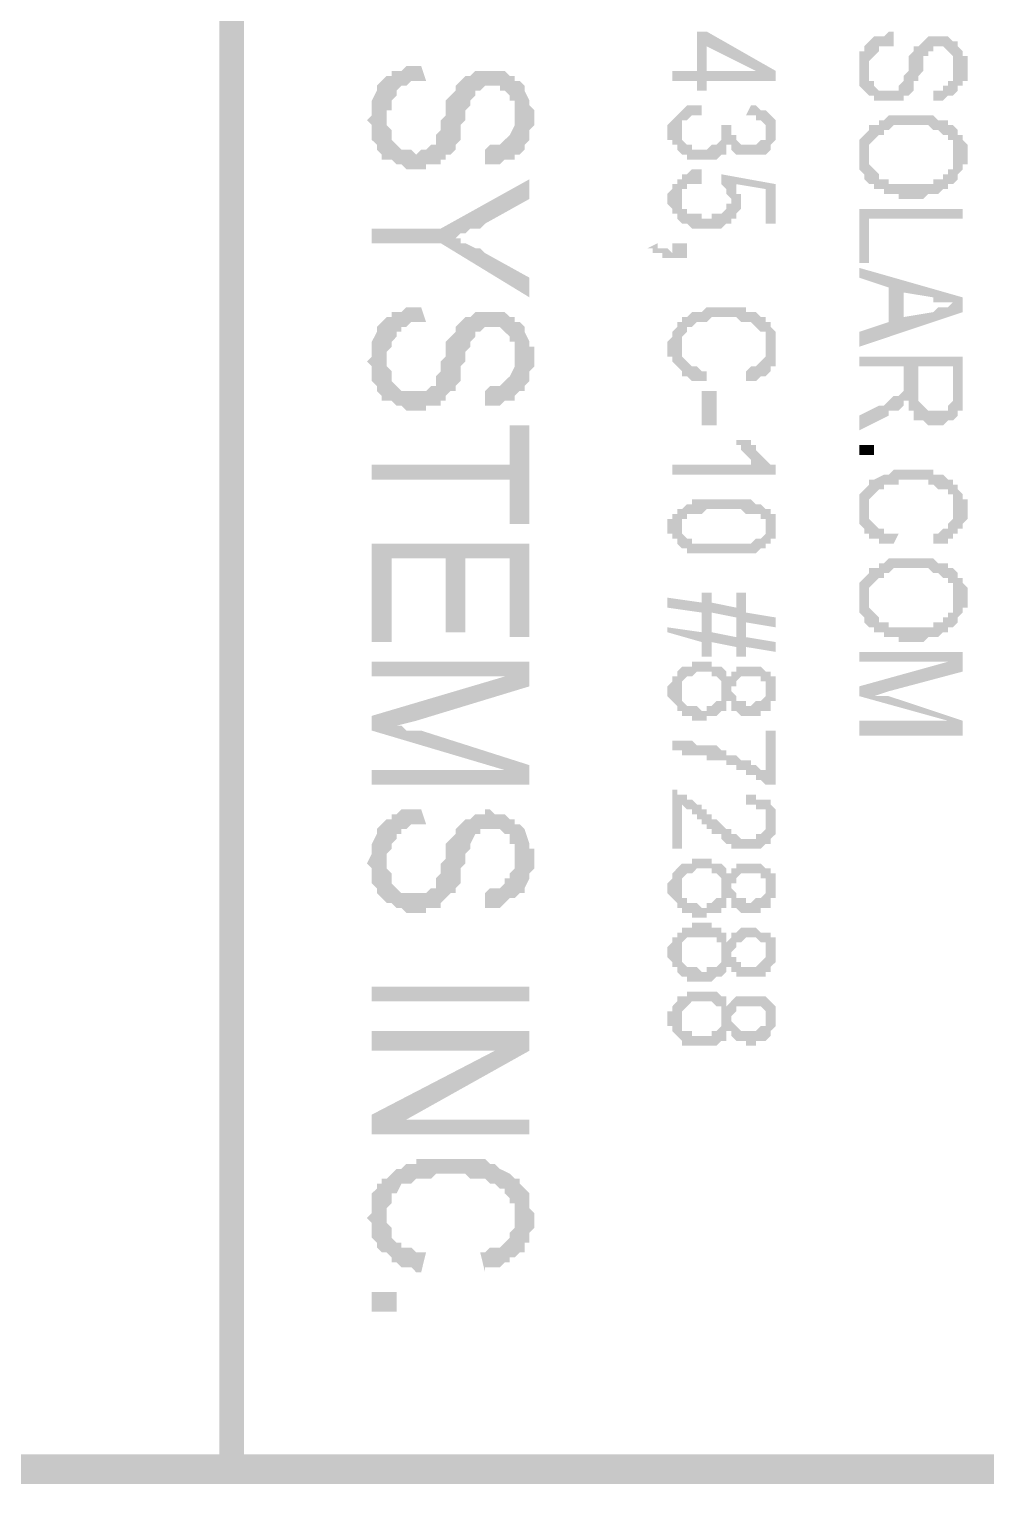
# Model space of a CAD drawing. Header units: inches. Extents: x -186 to 186, y -282 to 282.
# Drawn here: x 144.9 to 152.1, y -282.11 to -271.17 of the extents above; entities that cross this region are included whole.
import ezdxf

# ---------------------------------------------------------------- set-up
doc = ezdxf.new("R2010")
doc.units = ezdxf.units.IN
doc.header["$MEASUREMENT"] = 0
doc.layers.add('H', color=7, linetype='CONTINUOUS', lineweight=100)

msp = doc.modelspace()

# ---------------------------------------------------------------- hatches: boundary and pattern name
at = {"layer": 'H', "linetype": 'Continuous'}
for points in [[(146.519, -258), (146.333, -258), (146.519, -282)], [(146.333, -258), (146.519, -282), (146.333, -282)], [(150.519, -271.556), (150.519, -271.481), (150, -271.185), (149.926, -271.185), (149.926, -271.481), (149.741, -271.481), (149.741, -271.556), (149.926, -271.556), (149.926, -271.63), (150, -271.63), (150, -271.296), (150.37, -271.481)], [(151.407, -271.296), (151.407, -271.185), (151.37, -271.185), (151.333, -271.222), (151.296, -271.222), (151.259, -271.222), (151.222, -271.259), (151.222, -271.481), (151.222, -271.444), (151.222, -271.407), (151.259, -271.37), (151.296, -271.333), (151.296, -271.296), (151.333, -271.296), (151.37, -271.296)], [(150.519, -271.556), (150.37, -271.481), (150, -271.481), (150, -271.296), (150, -271.556)], [(151.963, -271.444), (151.963, -271.37), (151.926, -271.37), (151.926, -271.333), (151.889, -271.296), (151.889, -271.259), (151.852, -271.259), (151.815, -271.222), (151.778, -271.222), (151.667, -271.222), (151.63, -271.259), (151.593, -271.296), (151.556, -271.296), (151.556, -271.333), (151.519, -271.37), (151.519, -271.407), (151.519, -271.444), (151.519, -271.481), (151.481, -271.519), (151.481, -271.556), (151.444, -271.593), (151.444, -271.63), (151.407, -271.63), (151.37, -271.63), (151.333, -271.63), (151.296, -271.63), (151.259, -271.593), (151.259, -271.556), (151.222, -271.556), (151.222, -271.519), (151.222, -271.259), (151.185, -271.296), (151.185, -271.333), (151.148, -271.333), (151.148, -271.37), (151.148, -271.407), (151.148, -271.444), (151.148, -271.519), (151.148, -271.556), (151.148, -271.593), (151.185, -271.63), (151.222, -271.667), (151.259, -271.667), (151.259, -271.704), (151.296, -271.704), (151.333, -271.704), (151.407, -271.704), (151.444, -271.704), (151.481, -271.704), (151.481, -271.667), (151.519, -271.667), (151.556, -271.63), (151.556, -271.593), (151.556, -271.556), (151.593, -271.556), (151.593, -271.519), (151.63, -271.481), (151.63, -271.444), (151.63, -271.407), (151.63, -271.37), (151.667, -271.37), (151.667, -271.333), (151.704, -271.333), (151.704, -271.296), (151.778, -271.296), (151.815, -271.333), (151.852, -271.37), (151.852, -271.444), (151.852, -271.667), (151.889, -271.63), (151.889, -271.593), (151.926, -271.593), (151.926, -271.556), (151.963, -271.556), (151.963, -271.481)], [(148.704, -271.815), (148.704, -271.778), (148.667, -271.741), (148.667, -271.704), (148.63, -271.63), (148.63, -271.593), (148.593, -271.556), (148.556, -271.556), (148.556, -271.519), (148.519, -271.519), (148.481, -271.481), (148.407, -271.481), (148.37, -271.481), (148.333, -271.481), (148.296, -271.481), (148.259, -271.481), (148.222, -271.519), (148.185, -271.519), (148.148, -271.556), (148.111, -271.593), (148.111, -271.63), (148.074, -271.667), (148.037, -271.704), (148.037, -271.741), (148.037, -271.778), (148.037, -271.815), (148, -271.852), (148, -271.926), (147.963, -271.963), (147.963, -272.037), (147.926, -272.037), (147.889, -272.074), (147.852, -272.074), (147.815, -272.111), (147.778, -272.074), (147.741, -272.074), (147.704, -272.074), (147.667, -272.037), (147.63, -272), (147.63, -271.963), (147.63, -271.926), (147.593, -271.889), (147.593, -271.852), (147.593, -271.519), (147.556, -271.556), (147.519, -271.593), (147.519, -271.63), (147.481, -271.704), (147.481, -271.741), (147.481, -271.815), (147.444, -271.852), (147.481, -271.889), (147.481, -271.963), (147.481, -272), (147.519, -272.037), (147.519, -272.074), (147.556, -272.111), (147.556, -272.148), (147.593, -272.148), (147.63, -272.148), (147.667, -272.185), (147.704, -272.185), (147.741, -272.222), (147.889, -272.222), (147.889, -272.185), (147.926, -272.185), (147.963, -272.185), (148, -272.185), (148, -272.148), (148.037, -272.148), (148.037, -272.111), (148.074, -272.111), (148.111, -272.074), (148.111, -272.037), (148.148, -272), (148.148, -271.963), (148.148, -271.889), (148.185, -271.852), (148.185, -271.815), (148.185, -271.778), (148.222, -271.741), (148.222, -271.704), (148.259, -271.667), (148.259, -271.63), (148.296, -271.63), (148.333, -271.593), (148.444, -271.593), (148.444, -271.63), (148.481, -271.63), (148.519, -271.667), (148.519, -271.704), (148.556, -271.704), (148.556, -271.741), (148.556, -271.778), (148.556, -271.815), (148.556, -272.111), (148.593, -272.111), (148.63, -272.074), (148.63, -272.037), (148.667, -272), (148.667, -271.963), (148.667, -271.926), (148.704, -271.889), (148.704, -271.852)], [(147.889, -271.556), (147.852, -271.444), (147.778, -271.444), (147.741, -271.444), (147.704, -271.481), (147.667, -271.481), (147.63, -271.481), (147.63, -271.519), (147.593, -271.519), (147.593, -271.852), (147.593, -271.778), (147.63, -271.778), (147.63, -271.704), (147.667, -271.667), (147.667, -271.63), (147.704, -271.593), (147.741, -271.593), (147.778, -271.556), (147.815, -271.556), (147.852, -271.556)], [(151.852, -271.667), (151.852, -271.444), (151.852, -271.481), (151.852, -271.519), (151.852, -271.556), (151.815, -271.556), (151.815, -271.593), (151.778, -271.593), (151.778, -271.63), (151.704, -271.63), (151.704, -271.704), (151.778, -271.704), (151.815, -271.667)], [(149.963, -271.815), (149.963, -271.741), (149.889, -271.741), (149.852, -271.741), (149.815, -271.778), (149.815, -271.926), (149.815, -271.889), (149.815, -271.852), (149.852, -271.852), (149.889, -271.815), (149.926, -271.815)], [(150.444, -271.778), (150.407, -271.778), (150.37, -271.741), (150.333, -271.741), (150.296, -271.815), (150.333, -271.815), (150.37, -271.815), (150.37, -271.852), (150.407, -271.852), (150.444, -271.889), (150.444, -271.926)], [(148.556, -272.111), (148.556, -271.815), (148.556, -271.852), (148.556, -271.889), (148.519, -271.963), (148.481, -272), (148.444, -272.037), (148.407, -272.037), (148.37, -272.037), (148.333, -272.074), (148.333, -272.185), (148.37, -272.185), (148.407, -272.185), (148.444, -272.185), (148.481, -272.148), (148.519, -272.148), (148.556, -272.148)], [(150.148, -272.111), (150.111, -271.963), (150.111, -272), (150.074, -272.037), (150.037, -272.037), (150, -272.074), (149.889, -272.074), (149.889, -272.037), (149.852, -272.037), (149.815, -272), (149.815, -271.963), (149.815, -271.778), (149.778, -271.815), (149.741, -271.852), (149.704, -271.889), (149.704, -272), (149.741, -272), (149.741, -272.037), (149.778, -272.037), (149.778, -272.074), (149.815, -272.111), (149.852, -272.111), (149.852, -272.148), (149.889, -272.148), (149.926, -272.148), (149.963, -272.148), (150, -272.148), (150.037, -272.148), (150.074, -272.148), (150.111, -272.111)], [(150.519, -271.926), (150.519, -271.889), (150.519, -271.852), (150.481, -271.815), (150.444, -271.778), (150.444, -271.963), (150.444, -272), (150.407, -272), (150.37, -272.037), (150.296, -272.037), (150.259, -272.037), (150.222, -272), (150.222, -271.963), (150.185, -271.963), (150.185, -271.926), (150.185, -271.889), (150.185, -272.074), (150.222, -272.111), (150.259, -272.111), (150.296, -272.111), (150.37, -272.111), (150.407, -272.111), (150.444, -272.111), (150.481, -272.074), (150.481, -272.037), (150.519, -272), (150.519, -271.963)], [(151.963, -272.111), (151.963, -272.037), (151.926, -272), (151.926, -271.963), (151.889, -271.963), (151.889, -271.926), (151.852, -271.889), (151.815, -271.889), (151.815, -271.852), (151.778, -271.852), (151.741, -271.852), (151.704, -271.815), (151.667, -271.815), (151.593, -271.815), (151.556, -271.815), (151.519, -271.815), (151.481, -271.815), (151.407, -271.815), (151.37, -271.815), (151.333, -271.852), (151.296, -271.852), (151.296, -271.889), (151.259, -271.889), (151.222, -271.889), (151.222, -271.926), (151.185, -271.963), (151.148, -272), (151.148, -272.037), (151.148, -272.074), (151.148, -272.185), (151.148, -272.222), (151.185, -272.259), (151.185, -272.296), (151.222, -272.333), (151.222, -272.111), (151.222, -272.074), (151.222, -272.037), (151.259, -272), (151.296, -271.963), (151.333, -271.963), (151.333, -271.926), (151.37, -271.926), (151.407, -271.889), (151.444, -271.889), (151.63, -271.889), (151.667, -271.889), (151.704, -271.926), (151.741, -271.926), (151.778, -271.963), (151.815, -271.963), (151.815, -272), (151.852, -272), (151.852, -272.037), (151.852, -272.074), (151.852, -272.111), (151.852, -272.333), (151.889, -272.296), (151.889, -272.259), (151.926, -272.222), (151.926, -272.185), (151.963, -272.185), (151.963, -272.148)], [(150.185, -271.889), (150.111, -271.889), (150.111, -271.926), (150.111, -271.963), (150.148, -272.111), (150.148, -272.074), (150.148, -272.037), (150.185, -272.037), (150.185, -272.074)], [(151.852, -272.333), (151.852, -272.111), (151.852, -272.148), (151.852, -272.185), (151.852, -272.222), (151.815, -272.222), (151.815, -272.259), (151.778, -272.259), (151.778, -272.296), (151.741, -272.296), (151.704, -272.296), (151.704, -272.333), (151.667, -272.333), (151.444, -272.333), (151.407, -272.333), (151.37, -272.333), (151.37, -272.296), (151.333, -272.296), (151.296, -272.296), (151.296, -272.259), (151.259, -272.222), (151.222, -272.185), (151.222, -272.111), (151.222, -272.333), (151.259, -272.333), (151.259, -272.37), (151.296, -272.37), (151.333, -272.37), (151.333, -272.407), (151.37, -272.407), (151.444, -272.407), (151.444, -272.444), (151.63, -272.444), (151.667, -272.407), (151.704, -272.407), (151.741, -272.407), (151.778, -272.37), (151.815, -272.37), (151.815, -272.333)], [(148.667, -272.444), (148.667, -272.296), (148, -272.667), (148.111, -272.741), (148.148, -272.704), (148.185, -272.704), (148.222, -272.667), (148.259, -272.667), (148.296, -272.667), (148.333, -272.63)], [(150.185, -272.63), (150.185, -272.444), (150.185, -272.481), (150.148, -272.481), (150.148, -272.519), (150.111, -272.556), (150.074, -272.556), (150.037, -272.556), (150.037, -272.593), (149.963, -272.593), (149.963, -272.556), (149.889, -272.556), (149.852, -272.556), (149.852, -272.519), (149.815, -272.519), (149.815, -272.481), (149.815, -272.296), (149.778, -272.296), (149.778, -272.333), (149.741, -272.333), (149.741, -272.37), (149.704, -272.407), (149.704, -272.481), (149.741, -272.519), (149.741, -272.556), (149.778, -272.556), (149.778, -272.593), (149.815, -272.63), (149.852, -272.63), (149.889, -272.667), (149.926, -272.667), (150.037, -272.667), (150.074, -272.667), (150.111, -272.667), (150.148, -272.63)], [(149.963, -272.333), (149.963, -272.222), (149.889, -272.222), (149.852, -272.259), (149.815, -272.259), (149.815, -272.296), (149.815, -272.444), (149.815, -272.407), (149.815, -272.37), (149.852, -272.37), (149.852, -272.333), (149.889, -272.333), (149.926, -272.333)], [(150.519, -272.63), (150.519, -272.333), (150.111, -272.259), (150.111, -272.333), (150.148, -272.37), (150.148, -272.407), (150.185, -272.444), (150.185, -272.63), (150.185, -272.593), (150.222, -272.333), (150.444, -272.37), (150.444, -272.63)], [(150.259, -272.481), (150.259, -272.407), (150.222, -272.407), (150.222, -272.37), (150.222, -272.333), (150.185, -272.593), (150.222, -272.593), (150.222, -272.556), (150.259, -272.519)], [(151.926, -272.593), (151.926, -272.519), (151.148, -272.519), (151.148, -272.926), (151.222, -272.926), (151.222, -272.593)], [(148.667, -273.185), (148.667, -273.037), (148.333, -272.852), (148.296, -272.815), (148.259, -272.815), (148.185, -272.778), (148.148, -272.778), (148.148, -272.741), (148.111, -272.741), (148, -272.667), (147.481, -272.667), (147.481, -272.778), (148, -272.778)], [(149.852, -272.889), (149.852, -272.778), (149.741, -272.778), (149.741, -272.852), (149.704, -272.815), (149.667, -272.815), (149.63, -272.815), (149.63, -272.778), (149.556, -272.815), (149.593, -272.815), (149.593, -272.852), (149.63, -272.852), (149.667, -272.852), (149.667, -272.889), (149.741, -272.889)], [(151.926, -273.296), (151.926, -273.185), (151.148, -272.963), (151.148, -273.037), (151.37, -273.111), (151.37, -273.37), (151.481, -273.148), (151.704, -273.185), (151.704, -273.222), (151.741, -273.222), (151.778, -273.222), (151.815, -273.222), (151.852, -273.222)], [(151.926, -273.296), (151.852, -273.222), (151.815, -273.259), (151.778, -273.259), (151.741, -273.259), (151.704, -273.296), (151.481, -273.333), (151.481, -273.148), (151.37, -273.37), (151.148, -273.444), (151.148, -273.556)], [(147.889, -273.37), (147.852, -273.259), (147.778, -273.259), (147.741, -273.259), (147.704, -273.296), (147.667, -273.296), (147.63, -273.296), (147.63, -273.333), (147.593, -273.333), (147.593, -273.667), (147.593, -273.593), (147.63, -273.556), (147.63, -273.519), (147.667, -273.481), (147.667, -273.444), (147.704, -273.444), (147.704, -273.407), (147.741, -273.407), (147.778, -273.37), (147.815, -273.37), (147.852, -273.37)], [(150.444, -273.37), (150.444, -273.333), (150.407, -273.333), (150.37, -273.296), (150.333, -273.296), (150.296, -273.296), (150.296, -273.259), (150.222, -273.259), (150.185, -273.259), (150.074, -273.259), (150.037, -273.259), (150, -273.259), (149.963, -273.296), (149.926, -273.296), (149.889, -273.296), (149.852, -273.333), (149.815, -273.333), (149.815, -273.37), (149.778, -273.37), (149.778, -273.407), (149.741, -273.444), (149.741, -273.481), (149.704, -273.519), (149.704, -273.63), (149.741, -273.63), (149.741, -273.667), (149.778, -273.704), (149.815, -273.741), (149.815, -273.556), (149.815, -273.519), (149.815, -273.481), (149.852, -273.444), (149.852, -273.407), (149.889, -273.407), (149.926, -273.37), (149.963, -273.37), (150, -273.37), (150.037, -273.333), (150.222, -273.333), (150.259, -273.37), (150.296, -273.37), (150.333, -273.37), (150.37, -273.407), (150.407, -273.444), (150.444, -273.444), (150.444, -273.481), (150.444, -273.519), (150.444, -273.556)], [(148.704, -273.63), (148.704, -273.556), (148.667, -273.556), (148.667, -273.519), (148.63, -273.444), (148.63, -273.407), (148.593, -273.37), (148.556, -273.37), (148.556, -273.333), (148.519, -273.333), (148.481, -273.296), (148.407, -273.296), (148.37, -273.296), (148.333, -273.296), (148.296, -273.296), (148.259, -273.296), (148.222, -273.333), (148.185, -273.333), (148.148, -273.37), (148.111, -273.407), (148.111, -273.444), (148.074, -273.481), (148.037, -273.519), (148.037, -273.556), (148.037, -273.593), (148.037, -273.63), (148, -273.667), (148, -273.704), (148, -273.741), (147.963, -273.778), (147.963, -273.852), (147.926, -273.852), (147.889, -273.889), (147.852, -273.889), (147.815, -273.889), (147.778, -273.889), (147.741, -273.889), (147.704, -273.889), (147.667, -273.852), (147.63, -273.815), (147.63, -273.778), (147.63, -273.741), (147.593, -273.704), (147.593, -273.667), (147.593, -273.333), (147.556, -273.37), (147.519, -273.407), (147.519, -273.444), (147.481, -273.519), (147.481, -273.556), (147.481, -273.63), (147.444, -273.667), (147.481, -273.704), (147.481, -273.778), (147.481, -273.815), (147.519, -273.852), (147.519, -273.889), (147.556, -273.926), (147.556, -273.963), (147.593, -273.963), (147.63, -273.963), (147.667, -274), (147.704, -274), (147.741, -274.037), (147.889, -274.037), (147.889, -274), (147.926, -274), (147.963, -274), (148, -274), (148, -273.963), (148.037, -273.963), (148.037, -273.926), (148.074, -273.889), (148.111, -273.889), (148.111, -273.852), (148.148, -273.815), (148.148, -273.778), (148.148, -273.704), (148.185, -273.667), (148.185, -273.63), (148.185, -273.593), (148.222, -273.556), (148.222, -273.519), (148.259, -273.481), (148.259, -273.444), (148.296, -273.444), (148.333, -273.407), (148.444, -273.407), (148.481, -273.444), (148.519, -273.481), (148.519, -273.519), (148.556, -273.519), (148.556, -273.556), (148.556, -273.593), (148.556, -273.63), (148.556, -273.926), (148.593, -273.889), (148.63, -273.889), (148.63, -273.852), (148.667, -273.815), (148.667, -273.778), (148.667, -273.741), (148.704, -273.704), (148.704, -273.667)], [(150.519, -273.556), (150.519, -273.481), (150.519, -273.444), (150.481, -273.407), (150.481, -273.37), (150.444, -273.37), (150.444, -273.593), (150.444, -273.63), (150.407, -273.667), (150.37, -273.704), (150.333, -273.704), (150.296, -273.741), (150.296, -273.815), (150.333, -273.815), (150.37, -273.815), (150.407, -273.778), (150.444, -273.778), (150.481, -273.741), (150.481, -273.704), (150.519, -273.704), (150.519, -273.667), (150.519, -273.63), (150.519, -273.593)], [(150, -273.741), (149.963, -273.741), (149.926, -273.704), (149.889, -273.704), (149.852, -273.667), (149.815, -273.63), (149.815, -273.593), (149.815, -273.556), (149.815, -273.741), (149.815, -273.778), (149.852, -273.778), (149.889, -273.815), (149.926, -273.815), (149.963, -273.815), (150, -273.815)], [(148.556, -273.926), (148.556, -273.63), (148.556, -273.667), (148.556, -273.704), (148.519, -273.778), (148.481, -273.815), (148.444, -273.852), (148.407, -273.852), (148.37, -273.852), (148.333, -273.889), (148.333, -274), (148.37, -274), (148.407, -274), (148.444, -274), (148.481, -273.963), (148.519, -273.963), (148.556, -273.963)], [(151.926, -273.889), (151.926, -273.63), (151.148, -273.63), (151.148, -273.704), (151.481, -273.704), (151.481, -273.815), (151.519, -273.963), (151.519, -274), (151.519, -274.037), (151.556, -274.037), (151.556, -274.074), (151.556, -274.111), (151.593, -274.111), (151.593, -273.704), (151.852, -273.704), (151.852, -274.111), (151.889, -274.074), (151.889, -274.037), (151.926, -274.037), (151.926, -274), (151.926, -273.926)], [(151.852, -274.111), (151.852, -273.889), (151.852, -273.926), (151.852, -273.963), (151.815, -274), (151.815, -274.037), (151.778, -274.037), (151.741, -274.037), (151.704, -274.037), (151.667, -274.037), (151.63, -274), (151.593, -273.963), (151.593, -273.926), (151.593, -273.704), (151.593, -274.111), (151.63, -274.111), (151.667, -274.148), (151.778, -274.148), (151.815, -274.111)], [(151.519, -273.963), (151.481, -273.815), (151.481, -273.852), (151.481, -273.889), (151.444, -273.926), (151.407, -273.926), (151.37, -273.963), (151.333, -274), (151.296, -274), (151.148, -274.074), (151.148, -274.185), (151.37, -274.074), (151.37, -274.037), (151.407, -274.037), (151.444, -274.037), (151.481, -274), (151.481, -273.963)], [(149.963, -274.148), (150.074, -274.148), (150.074, -273.889), (149.963, -273.889)], [(148.667, -274.889), (148.667, -274.148), (148.519, -274.148), (148.519, -274.444), (147.481, -274.444), (147.481, -274.556), (148.519, -274.556), (148.519, -274.889)], [(150.37, -274.296), (150.333, -274.296), (150.333, -274.259), (150.222, -274.259), (150.222, -274.296), (150.259, -274.296), (150.259, -274.333), (150.296, -274.37), (150.333, -274.407), (150.333, -274.444)], [(150.519, -274.519), (150.519, -274.444), (150.481, -274.444), (150.444, -274.407), (150.407, -274.37), (150.37, -274.333), (150.37, -274.296), (150.333, -274.444), (149.741, -274.444), (149.741, -274.519)], [(151.148, -274.37), (151.259, -274.37), (151.259, -274.296), (151.148, -274.296)], [(151.852, -274.593), (151.852, -274.556), (151.815, -274.556), (151.778, -274.519), (151.741, -274.519), (151.704, -274.519), (151.704, -274.481), (151.63, -274.481), (151.593, -274.481), (151.481, -274.481), (151.407, -274.481), (151.37, -274.519), (151.333, -274.519), (151.259, -274.556), (151.222, -274.556), (151.222, -274.593), (151.185, -274.63), (151.148, -274.667), (151.148, -274.704), (151.148, -274.741), (151.148, -274.852), (151.148, -274.889), (151.185, -274.926), (151.185, -274.963), (151.222, -274.963), (151.222, -274.778), (151.222, -274.741), (151.222, -274.704), (151.259, -274.667), (151.296, -274.63), (151.333, -274.63), (151.333, -274.593), (151.37, -274.593), (151.444, -274.593), (151.444, -274.556), (151.667, -274.556), (151.667, -274.593), (151.704, -274.593), (151.741, -274.63), (151.778, -274.63), (151.815, -274.63), (151.815, -274.667), (151.852, -274.667), (151.852, -274.704), (151.852, -274.741), (151.852, -274.778)], [(151.963, -274.778), (151.963, -274.704), (151.926, -274.704), (151.926, -274.667), (151.889, -274.63), (151.889, -274.593), (151.852, -274.593), (151.852, -274.815), (151.852, -274.852), (151.815, -274.889), (151.815, -274.926), (151.778, -274.926), (151.741, -274.963), (151.704, -274.963), (151.704, -275.037), (151.741, -275.037), (151.778, -275.037), (151.815, -275.037), (151.815, -275), (151.852, -275), (151.852, -274.963), (151.889, -274.963), (151.889, -274.926), (151.926, -274.926), (151.926, -274.889), (151.963, -274.852), (151.963, -274.815)], [(150.519, -274.926), (150.519, -274.889), (150.519, -274.852), (150.519, -274.815), (150.481, -274.815), (150.481, -274.778), (150.444, -274.778), (150.407, -274.741), (150.37, -274.741), (150.333, -274.704), (150.296, -274.704), (149.963, -274.704), (149.889, -274.704), (149.889, -274.741), (149.852, -274.741), (149.815, -274.778), (149.815, -274.926), (149.815, -274.889), (149.815, -274.852), (149.852, -274.852), (149.852, -274.815), (149.889, -274.815), (149.963, -274.815), (150, -274.778), (150.259, -274.778), (150.296, -274.815), (150.333, -274.815), (150.37, -274.815), (150.407, -274.815), (150.407, -274.852), (150.444, -274.852), (150.444, -274.889), (150.444, -275.037), (150.481, -275.037), (150.481, -275), (150.519, -275), (150.519, -274.963)], [(150.444, -275.037), (150.444, -274.889), (150.444, -274.926), (150.444, -274.963), (150.407, -275), (150.37, -275), (150.333, -275.037), (150.296, -275.037), (149.963, -275.037), (149.889, -275.037), (149.889, -275), (149.852, -275), (149.815, -274.963), (149.815, -274.926), (149.815, -274.778), (149.778, -274.778), (149.778, -274.815), (149.741, -274.815), (149.741, -274.852), (149.704, -274.852), (149.704, -274.963), (149.741, -274.963), (149.741, -275), (149.778, -275), (149.778, -275.037), (149.815, -275.074), (149.852, -275.074), (149.852, -275.111), (149.889, -275.111), (149.963, -275.111), (150.296, -275.111), (150.333, -275.111), (150.37, -275.111), (150.407, -275.074), (150.444, -275.074)], [(151.444, -274.963), (151.407, -274.963), (151.37, -274.963), (151.333, -274.963), (151.333, -274.926), (151.296, -274.926), (151.259, -274.889), (151.222, -274.852), (151.222, -274.815), (151.222, -274.778), (151.222, -274.963), (151.222, -275), (151.259, -275), (151.296, -275), (151.296, -275.037), (151.333, -275.037), (151.37, -275.037), (151.407, -275.037)], [(148.667, -275.741), (148.667, -275.037), (147.481, -275.037), (147.481, -275.778), (147.63, -275.778), (147.63, -275.148), (148.037, -275.148), (148.037, -275.704), (148.185, -275.704), (148.185, -275.148), (148.519, -275.148), (148.519, -275.741)], [(151.963, -275.444), (151.963, -275.37), (151.926, -275.333), (151.926, -275.296), (151.889, -275.296), (151.889, -275.259), (151.852, -275.222), (151.815, -275.222), (151.815, -275.185), (151.778, -275.185), (151.741, -275.185), (151.704, -275.148), (151.667, -275.148), (151.593, -275.148), (151.556, -275.148), (151.519, -275.148), (151.481, -275.148), (151.407, -275.148), (151.37, -275.148), (151.333, -275.185), (151.296, -275.185), (151.296, -275.222), (151.259, -275.222), (151.222, -275.222), (151.222, -275.259), (151.185, -275.296), (151.148, -275.333), (151.148, -275.37), (151.148, -275.407), (151.148, -275.519), (151.148, -275.556), (151.185, -275.593), (151.185, -275.63), (151.222, -275.667), (151.222, -275.444), (151.222, -275.407), (151.222, -275.37), (151.259, -275.333), (151.296, -275.296), (151.333, -275.296), (151.333, -275.259), (151.37, -275.259), (151.407, -275.222), (151.444, -275.222), (151.63, -275.222), (151.667, -275.222), (151.704, -275.259), (151.741, -275.259), (151.778, -275.296), (151.815, -275.296), (151.815, -275.333), (151.852, -275.333), (151.852, -275.37), (151.852, -275.407), (151.852, -275.444), (151.852, -275.667), (151.889, -275.63), (151.889, -275.593), (151.926, -275.556), (151.926, -275.519), (151.963, -275.519), (151.963, -275.481)], [(150.519, -275.852), (150.519, -275.778), (150.296, -275.741), (150.296, -275.407), (150.222, -275.407), (150.222, -275.741), (150.037, -275.704), (150.037, -275.407), (149.963, -275.407), (149.963, -275.704), (149.704, -275.667), (149.704, -275.704), (149.963, -275.778), (149.963, -275.889), (150.037, -275.889), (150.037, -275.778), (150.222, -275.815), (150.222, -275.889), (150.296, -275.889), (150.296, -275.815)], [(149.963, -275.481), (149.704, -275.444), (149.704, -275.519), (149.963, -275.556), (149.963, -275.704)], [(151.852, -275.667), (151.852, -275.444), (151.852, -275.481), (151.852, -275.519), (151.852, -275.556), (151.815, -275.556), (151.815, -275.593), (151.778, -275.593), (151.778, -275.63), (151.741, -275.63), (151.704, -275.63), (151.704, -275.667), (151.667, -275.667), (151.444, -275.667), (151.407, -275.667), (151.37, -275.667), (151.37, -275.63), (151.333, -275.63), (151.296, -275.63), (151.296, -275.593), (151.259, -275.556), (151.222, -275.519), (151.222, -275.444), (151.222, -275.667), (151.259, -275.667), (151.259, -275.704), (151.296, -275.704), (151.333, -275.704), (151.333, -275.741), (151.37, -275.741), (151.444, -275.741), (151.444, -275.778), (151.63, -275.778), (151.667, -275.741), (151.704, -275.741), (151.741, -275.741), (151.778, -275.704), (151.815, -275.704), (151.815, -275.667)], [(150.222, -275.519), (150.037, -275.481), (150.037, -275.556), (150.222, -275.593), (150.222, -275.741)], [(150.519, -275.667), (150.519, -275.593), (150.296, -275.556), (150.296, -275.63)], [(151.926, -276), (151.926, -275.852), (151.148, -275.852), (151.148, -275.926), (151.815, -275.926)], [(148.667, -276.111), (148.667, -275.926), (147.481, -275.926), (147.481, -276.037), (148.481, -276.037)], [(150.148, -276), (150.111, -275.963), (150.074, -275.963), (150.037, -275.963), (150.037, -275.926), (149.889, -275.926), (149.889, -275.963), (149.852, -275.963), (149.815, -275.963), (149.778, -276), (149.778, -276.037), (149.741, -276.037), (149.741, -276.074), (149.704, -276.111), (149.704, -276.185), (149.741, -276.222), (149.778, -276.259), (149.778, -276.296), (149.815, -276.296), (149.815, -276.111), (149.815, -276.074), (149.852, -276.037), (149.889, -276.037), (149.926, -276), (150.037, -276), (150.037, -276.037), (150.074, -276.037), (150.111, -276.074), (150.111, -276.111), (150.111, -276.148)], [(150.444, -276), (150.407, -275.963), (150.37, -275.963), (150.259, -275.963), (150.222, -275.963), (150.222, -276), (150.185, -276), (150.185, -276.037), (150.148, -276.037), (150.148, -276), (150.111, -276.148), (150.111, -276.185), (150.111, -276.222), (150.074, -276.222), (150.037, -276.259), (150, -276.259), (150, -276.296), (149.963, -276.296), (149.926, -276.259), (149.889, -276.259), (149.852, -276.259), (149.815, -276.222), (149.815, -276.185), (149.815, -276.148), (149.815, -276.296), (149.815, -276.333), (149.852, -276.333), (149.889, -276.333), (149.889, -276.37), (150, -276.37), (150, -276.333), (150.037, -276.333), (150.074, -276.333), (150.111, -276.296), (150.148, -276.296), (150.148, -276.259), (150.148, -276.222), (150.185, -276.222), (150.185, -276.259), (150.185, -276.296), (150.185, -276.148), (150.185, -276.111), (150.222, -276.111), (150.222, -276.074), (150.259, -276.037), (150.296, -276.037), (150.37, -276.037), (150.407, -276.037), (150.407, -276.074), (150.444, -276.074), (150.444, -276.111), (150.444, -276.148)], [(150.519, -276.148), (150.519, -276.111), (150.519, -276.074), (150.519, -276.037), (150.481, -276.037), (150.481, -276), (150.444, -276), (150.444, -276.148), (150.444, -276.185), (150.407, -276.222), (150.37, -276.222), (150.333, -276.259), (150.296, -276.259), (150.296, -276.222), (150.259, -276.222), (150.222, -276.222), (150.222, -276.185), (150.185, -276.148), (150.185, -276.296), (150.222, -276.296), (150.259, -276.333), (150.296, -276.333), (150.37, -276.333), (150.407, -276.333), (150.407, -276.296), (150.444, -276.296), (150.481, -276.296), (150.481, -276.259), (150.481, -276.222), (150.519, -276.222), (150.519, -276.185)], [(151.926, -276), (151.815, -275.926), (151.148, -276.111), (151.259, -276.185), (151.37, -276.148)], [(148.667, -276.111), (148.481, -276.037), (147.481, -276.333), (147.667, -276.407), (147.815, -276.37)], [(151.926, -276.481), (151.926, -276.37), (151.37, -276.185), (151.333, -276.185), (151.296, -276.185), (151.259, -276.185), (151.148, -276.111), (151.148, -276.185), (151.815, -276.37)], [(148.667, -276.852), (148.667, -276.704), (147.852, -276.444), (147.815, -276.444), (147.778, -276.444), (147.741, -276.444), (147.704, -276.407), (147.667, -276.407), (147.481, -276.333), (147.481, -276.444), (148.481, -276.741)], [(150.519, -276.852), (150.519, -276.444), (150.444, -276.444), (150.444, -276.741), (150.407, -276.741), (150.37, -276.704), (150.333, -276.704), (150.333, -276.667), (150.296, -276.667), (150.259, -276.667), (150.222, -276.63), (150.185, -276.63), (150.148, -276.63), (150.148, -276.593), (150.111, -276.593), (150.074, -276.556), (150.037, -276.556), (150, -276.556), (149.963, -276.556), (149.926, -276.556), (149.889, -276.519), (149.852, -276.519), (149.815, -276.519), (149.741, -276.519), (149.741, -276.593), (149.815, -276.593), (149.815, -276.63), (149.889, -276.63), (149.963, -276.63), (150, -276.63), (150, -276.667), (150.037, -276.667), (150.074, -276.667), (150.111, -276.667), (150.148, -276.667), (150.148, -276.704), (150.185, -276.704), (150.222, -276.704), (150.222, -276.741), (150.259, -276.741), (150.296, -276.741), (150.296, -276.778), (150.333, -276.778), (150.37, -276.778), (150.37, -276.815), (150.407, -276.815), (150.444, -276.852)], [(151.926, -276.481), (151.815, -276.37), (151.148, -276.37), (151.148, -276.481)], [(148.667, -276.852), (148.481, -276.741), (147.481, -276.741), (147.481, -276.852)], [(150.481, -277.296), (150.444, -277.148), (150.444, -277.185), (150.407, -277.222), (150.37, -277.222), (150.37, -277.259), (150.259, -277.259), (150.222, -277.222), (150.185, -277.222), (150.185, -277.185), (150.148, -277.185), (150.111, -277.148), (150.074, -277.111), (150.037, -277.111), (150.037, -277.074), (150, -277.074), (150, -277.037), (149.963, -277.037), (149.963, -277), (149.926, -277), (149.889, -276.963), (149.852, -276.963), (149.852, -276.926), (149.815, -276.926), (149.778, -276.926), (149.778, -276.889), (149.741, -276.889), (149.741, -277.333), (149.815, -277.333), (149.815, -277), (149.852, -277.037), (149.889, -277.037), (149.889, -277.074), (149.926, -277.074), (149.926, -277.111), (149.963, -277.111), (149.963, -277.148), (150, -277.148), (150, -277.185), (150.037, -277.185), (150.037, -277.222), (150.074, -277.222), (150.111, -277.222), (150.111, -277.259), (150.148, -277.296), (150.185, -277.296), (150.185, -277.333), (150.222, -277.333), (150.37, -277.333), (150.407, -277.333), (150.444, -277.296)], [(150.519, -277.148), (150.519, -277.111), (150.519, -277.037), (150.481, -277), (150.481, -276.963), (150.444, -276.963), (150.407, -276.963), (150.37, -276.963), (150.37, -276.926), (150.333, -276.926), (150.296, -276.926), (150.296, -277), (150.333, -277), (150.37, -277), (150.37, -277.037), (150.407, -277.037), (150.444, -277.037), (150.444, -277.074), (150.444, -277.111), (150.444, -277.148), (150.481, -277.296), (150.481, -277.259), (150.519, -277.222), (150.519, -277.185)], [(148.704, -277.407), (148.704, -277.333), (148.667, -277.333), (148.667, -277.296), (148.63, -277.185), (148.593, -277.148), (148.556, -277.148), (148.556, -277.111), (148.519, -277.111), (148.481, -277.074), (148.407, -277.074), (148.37, -277.037), (148.333, -277.037), (148.333, -277.074), (148.296, -277.074), (148.259, -277.074), (148.222, -277.111), (148.185, -277.111), (148.148, -277.148), (148.111, -277.185), (148.111, -277.222), (148.074, -277.259), (148.037, -277.296), (148.037, -277.333), (148.037, -277.37), (148.037, -277.407), (148, -277.444), (148, -277.481), (148, -277.519), (147.963, -277.556), (147.963, -277.63), (147.926, -277.63), (147.889, -277.667), (147.852, -277.667), (147.815, -277.667), (147.778, -277.667), (147.741, -277.667), (147.704, -277.667), (147.667, -277.63), (147.63, -277.593), (147.63, -277.519), (147.593, -277.481), (147.593, -277.444), (147.593, -277.111), (147.556, -277.148), (147.519, -277.185), (147.519, -277.222), (147.481, -277.296), (147.481, -277.333), (147.481, -277.37), (147.444, -277.444), (147.481, -277.481), (147.481, -277.519), (147.481, -277.556), (147.481, -277.593), (147.519, -277.63), (147.519, -277.667), (147.556, -277.704), (147.593, -277.741), (147.63, -277.741), (147.667, -277.778), (147.704, -277.778), (147.741, -277.815), (147.889, -277.815), (147.889, -277.778), (147.926, -277.778), (147.963, -277.778), (148, -277.778), (148, -277.741), (148.037, -277.704), (148.074, -277.667), (148.111, -277.667), (148.111, -277.63), (148.148, -277.593), (148.148, -277.556), (148.148, -277.519), (148.148, -277.481), (148.185, -277.444), (148.185, -277.407), (148.185, -277.37), (148.222, -277.333), (148.222, -277.296), (148.259, -277.222), (148.296, -277.222), (148.296, -277.185), (148.333, -277.185), (148.444, -277.185), (148.481, -277.222), (148.519, -277.222), (148.519, -277.259), (148.519, -277.296), (148.556, -277.296), (148.556, -277.333), (148.556, -277.37), (148.556, -277.407), (148.556, -277.704), (148.593, -277.667), (148.63, -277.667), (148.63, -277.63), (148.667, -277.556), (148.667, -277.519), (148.704, -277.481), (148.704, -277.444)], [(147.889, -277.148), (147.852, -277.037), (147.778, -277.037), (147.741, -277.037), (147.704, -277.037), (147.667, -277.074), (147.63, -277.074), (147.63, -277.111), (147.593, -277.111), (147.593, -277.444), (147.593, -277.37), (147.63, -277.333), (147.63, -277.296), (147.667, -277.259), (147.667, -277.222), (147.704, -277.222), (147.704, -277.185), (147.741, -277.185), (147.778, -277.148), (147.815, -277.148), (147.852, -277.148)], [(148.556, -277.704), (148.556, -277.407), (148.556, -277.444), (148.556, -277.481), (148.519, -277.519), (148.519, -277.556), (148.481, -277.556), (148.481, -277.593), (148.444, -277.63), (148.407, -277.63), (148.37, -277.63), (148.333, -277.667), (148.333, -277.778), (148.37, -277.778), (148.407, -277.778), (148.444, -277.778), (148.481, -277.741), (148.519, -277.704)], [(150.148, -277.481), (150.111, -277.444), (150.074, -277.444), (150.037, -277.444), (150.037, -277.407), (149.889, -277.407), (149.889, -277.444), (149.852, -277.444), (149.815, -277.444), (149.778, -277.481), (149.741, -277.519), (149.741, -277.556), (149.704, -277.593), (149.704, -277.667), (149.741, -277.704), (149.778, -277.741), (149.778, -277.778), (149.815, -277.778), (149.815, -277.593), (149.815, -277.556), (149.852, -277.519), (149.889, -277.519), (149.926, -277.481), (150.037, -277.481), (150.037, -277.519), (150.074, -277.519), (150.111, -277.556), (150.111, -277.593), (150.111, -277.63)], [(150.444, -277.481), (150.407, -277.444), (150.37, -277.444), (150.259, -277.444), (150.222, -277.444), (150.222, -277.481), (150.185, -277.481), (150.185, -277.519), (150.148, -277.519), (150.148, -277.481), (150.111, -277.63), (150.111, -277.667), (150.111, -277.704), (150.074, -277.704), (150.037, -277.741), (150, -277.741), (150, -277.778), (149.963, -277.778), (149.926, -277.741), (149.889, -277.741), (149.852, -277.741), (149.852, -277.704), (149.815, -277.704), (149.815, -277.667), (149.815, -277.63), (149.815, -277.778), (149.815, -277.815), (149.852, -277.815), (149.889, -277.815), (149.889, -277.852), (150, -277.852), (150, -277.815), (150.037, -277.815), (150.074, -277.815), (150.111, -277.815), (150.111, -277.778), (150.148, -277.778), (150.148, -277.741), (150.148, -277.704), (150.185, -277.704), (150.185, -277.741), (150.185, -277.778), (150.185, -277.63), (150.185, -277.593), (150.222, -277.593), (150.222, -277.556), (150.259, -277.519), (150.296, -277.519), (150.37, -277.519), (150.407, -277.519), (150.407, -277.556), (150.444, -277.556), (150.444, -277.593), (150.444, -277.63)], [(150.519, -277.63), (150.519, -277.593), (150.519, -277.556), (150.519, -277.519), (150.481, -277.519), (150.481, -277.481), (150.444, -277.481), (150.444, -277.63), (150.444, -277.667), (150.407, -277.704), (150.37, -277.704), (150.333, -277.741), (150.296, -277.741), (150.296, -277.704), (150.259, -277.704), (150.222, -277.704), (150.222, -277.667), (150.185, -277.63), (150.185, -277.778), (150.222, -277.778), (150.259, -277.815), (150.296, -277.815), (150.37, -277.815), (150.407, -277.815), (150.407, -277.778), (150.444, -277.778), (150.481, -277.778), (150.481, -277.741), (150.481, -277.704), (150.519, -277.704), (150.519, -277.667)], [(150.148, -277.963), (150.111, -277.963), (150.111, -277.926), (150.074, -277.926), (150.037, -277.926), (150.037, -277.889), (149.889, -277.889), (149.889, -277.926), (149.852, -277.926), (149.815, -277.926), (149.815, -277.963), (149.778, -277.963), (149.778, -278), (149.741, -278), (149.741, -278.037), (149.704, -278.074), (149.704, -278.148), (149.741, -278.185), (149.741, -278.222), (149.778, -278.222), (149.778, -278.259), (149.815, -278.296), (149.815, -278.111), (149.815, -278.074), (149.815, -278.037), (149.852, -278), (149.889, -278), (149.926, -278), (150.037, -278), (150.074, -278), (150.074, -278.037), (150.111, -278.037), (150.111, -278.074), (150.111, -278.111)], [(150.444, -277.963), (150.407, -277.963), (150.37, -277.926), (150.259, -277.926), (150.222, -277.963), (150.185, -277.963), (150.185, -278), (150.148, -278.037), (150.148, -278), (150.148, -277.963), (150.111, -278.111), (150.111, -278.148), (150.111, -278.185), (150.074, -278.222), (150.037, -278.222), (150, -278.222), (150, -278.259), (149.963, -278.259), (149.926, -278.222), (149.889, -278.222), (149.852, -278.222), (149.815, -278.185), (149.815, -278.148), (149.815, -278.111), (149.815, -278.296), (149.852, -278.296), (149.852, -278.333), (149.889, -278.333), (150, -278.333), (150.037, -278.333), (150.074, -278.296), (150.111, -278.296), (150.148, -278.259), (150.148, -278.222), (150.185, -278.222), (150.185, -278.259), (150.185, -278.111), (150.222, -278.074), (150.222, -278.037), (150.259, -278.037), (150.296, -278), (150.37, -278), (150.407, -278.037), (150.444, -278.037), (150.444, -278.074), (150.444, -278.111)], [(150.519, -278.111), (150.519, -278.074), (150.519, -278.037), (150.519, -278), (150.481, -278), (150.481, -277.963), (150.444, -277.963), (150.444, -278.148), (150.407, -278.185), (150.37, -278.222), (150.333, -278.222), (150.296, -278.222), (150.259, -278.222), (150.259, -278.185), (150.222, -278.185), (150.222, -278.148), (150.185, -278.148), (150.185, -278.111), (150.185, -278.259), (150.222, -278.259), (150.222, -278.296), (150.259, -278.296), (150.296, -278.296), (150.37, -278.296), (150.407, -278.296), (150.444, -278.296), (150.444, -278.259), (150.481, -278.259), (150.481, -278.222), (150.519, -278.185), (150.519, -278.148)], [(147.481, -278.481), (148.667, -278.481), (148.667, -278.37), (147.481, -278.37)], [(150.148, -278.444), (150.111, -278.444), (150.074, -278.407), (150.037, -278.407), (149.889, -278.407), (149.852, -278.407), (149.852, -278.444), (149.815, -278.444), (149.778, -278.444), (149.778, -278.481), (149.741, -278.519), (149.741, -278.556), (149.704, -278.556), (149.704, -278.667), (149.741, -278.667), (149.741, -278.704), (149.778, -278.741), (149.815, -278.778), (149.815, -278.593), (149.815, -278.556), (149.852, -278.519), (149.889, -278.481), (149.926, -278.481), (150.037, -278.481), (150.074, -278.519), (150.111, -278.519), (150.111, -278.556), (150.111, -278.63)], [(150.444, -278.444), (150.407, -278.444), (150.37, -278.444), (150.259, -278.444), (150.222, -278.444), (150.185, -278.481), (150.148, -278.519), (150.148, -278.481), (150.148, -278.444), (150.111, -278.63), (150.111, -278.667), (150.074, -278.704), (150.037, -278.704), (150.037, -278.741), (150, -278.741), (149.963, -278.741), (149.926, -278.741), (149.889, -278.741), (149.889, -278.704), (149.852, -278.704), (149.815, -278.704), (149.815, -278.667), (149.815, -278.63), (149.815, -278.778), (149.815, -278.815), (149.852, -278.815), (149.889, -278.815), (150, -278.815), (150.037, -278.815), (150.074, -278.815), (150.111, -278.778), (150.148, -278.778), (150.148, -278.741), (150.148, -278.704), (150.185, -278.704), (150.185, -278.741), (150.185, -278.63), (150.185, -278.593), (150.222, -278.556), (150.222, -278.519), (150.259, -278.519), (150.296, -278.519), (150.37, -278.519), (150.407, -278.519), (150.444, -278.556), (150.444, -278.593), (150.444, -278.63)], [(150.519, -278.63), (150.519, -278.593), (150.519, -278.556), (150.519, -278.519), (150.481, -278.481), (150.444, -278.444), (150.444, -278.63), (150.444, -278.667), (150.407, -278.667), (150.37, -278.704), (150.333, -278.704), (150.296, -278.704), (150.259, -278.704), (150.222, -278.667), (150.185, -278.63), (150.185, -278.741), (150.222, -278.778), (150.259, -278.778), (150.296, -278.778), (150.296, -278.815), (150.37, -278.815), (150.37, -278.778), (150.407, -278.778), (150.444, -278.778), (150.481, -278.741), (150.481, -278.704), (150.519, -278.667)], [(148.667, -278.852), (148.667, -278.704), (147.481, -278.704), (147.481, -278.852), (148.407, -278.852)], [(148.667, -278.852), (148.407, -278.852), (147.481, -279.333), (147.741, -279.37)], [(148.667, -279.481), (148.667, -279.37), (147.741, -279.37), (147.481, -279.333), (147.481, -279.481)], [(148.556, -279.815), (148.519, -279.778), (148.444, -279.741), (148.407, -279.704), (148.37, -279.704), (148.333, -279.667), (148.296, -279.667), (148.222, -279.667), (148.185, -279.667), (147.963, -279.667), (147.926, -279.667), (147.889, -279.667), (147.852, -279.667), (147.815, -279.667), (147.815, -279.704), (147.778, -279.704), (147.741, -279.704), (147.704, -279.741), (147.667, -279.741), (147.63, -279.778), (147.593, -279.815), (147.556, -279.815), (147.556, -279.852), (147.519, -279.852), (147.519, -279.889), (147.481, -279.926), (147.481, -279.963), (147.481, -280), (147.481, -280.074), (147.444, -280.111), (147.481, -280.148), (147.481, -280.185), (147.481, -280.222), (147.481, -280.259), (147.519, -280.296), (147.519, -280.333), (147.556, -280.37), (147.593, -280.37), (147.593, -280.111), (147.593, -280.037), (147.63, -280), (147.63, -279.963), (147.63, -279.926), (147.667, -279.926), (147.704, -279.852), (147.741, -279.852), (147.778, -279.852), (147.815, -279.815), (147.852, -279.815), (147.889, -279.815), (147.926, -279.815), (147.963, -279.778), (148.185, -279.778), (148.222, -279.815), (148.259, -279.815), (148.296, -279.815), (148.333, -279.815), (148.37, -279.852), (148.407, -279.852), (148.444, -279.889), (148.481, -279.889), (148.481, -279.926), (148.519, -279.963), (148.519, -280), (148.556, -280), (148.556, -280.037), (148.556, -280.074), (148.556, -280.111)], [(148.704, -280.111), (148.704, -280.074), (148.667, -280.037), (148.667, -280), (148.667, -279.963), (148.667, -279.926), (148.63, -279.889), (148.593, -279.852), (148.593, -279.815), (148.556, -279.815), (148.556, -280.148), (148.556, -280.185), (148.519, -280.222), (148.519, -280.259), (148.481, -280.296), (148.444, -280.333), (148.407, -280.333), (148.37, -280.333), (148.333, -280.37), (148.296, -280.37), (148.333, -280.519), (148.333, -280.481), (148.37, -280.481), (148.444, -280.481), (148.481, -280.444), (148.519, -280.444), (148.519, -280.407), (148.556, -280.407), (148.593, -280.37), (148.63, -280.37), (148.63, -280.296), (148.667, -280.296), (148.667, -280.222), (148.704, -280.185), (148.704, -280.148)], [(147.889, -280.37), (147.852, -280.37), (147.815, -280.37), (147.778, -280.333), (147.741, -280.333), (147.704, -280.333), (147.704, -280.296), (147.667, -280.296), (147.63, -280.259), (147.63, -280.185), (147.593, -280.148), (147.593, -280.111), (147.593, -280.37), (147.63, -280.407), (147.63, -280.444), (147.667, -280.444), (147.704, -280.481), (147.741, -280.481), (147.778, -280.481), (147.815, -280.519), (147.852, -280.519)], [(147.481, -280.815), (147.667, -280.815), (147.667, -280.667), (147.481, -280.667)], [(-185.889, -281.889), (-186.111, -282.111), (185.889, -281.889)], [(-186.111, -282.111), (185.889, -281.889), (186.111, -282.111)], [(-185.889, -281.889), (-186.111, -282.111), (185.889, -281.889)], [(-186.111, -282.111), (185.889, -281.889), (186.111, -282.111)]]:
    msp.add_hatch(color=0, dxfattribs=at).paths.add_polyline_path(points)

doc.saveas('drawing.dxf')
